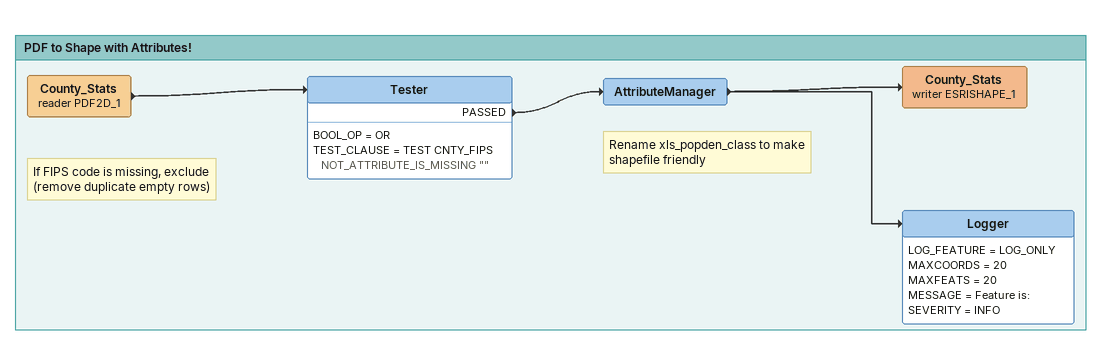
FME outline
Bookmark: PDF to Shape with Attributes!
County_Stats (reader PDF2D_1)
    -> Tester
Note: If FIPS code is missing, exclude (remove duplicate empty rows)
Tester
    BOOL_OP = OR
    TEST_CLAUSE = TEST CNTY_FIPS NOT_ATTRIBUTE_IS_MISSING ""
    PASSED -> AttributeManager
Note: Rename xls_popden_class to make shapefile friendly
AttributeManager
    -> County_Stats (writer ESRISHAPE_1)
    -> Logger
County_Stats (writer ESRISHAPE_1)
Logger
    LOG_FEATURE = LOG_ONLY
    MAXCOORDS = 20
    MAXFEATS = 20
    MESSAGE = Feature is:
    SEVERITY = INFO
